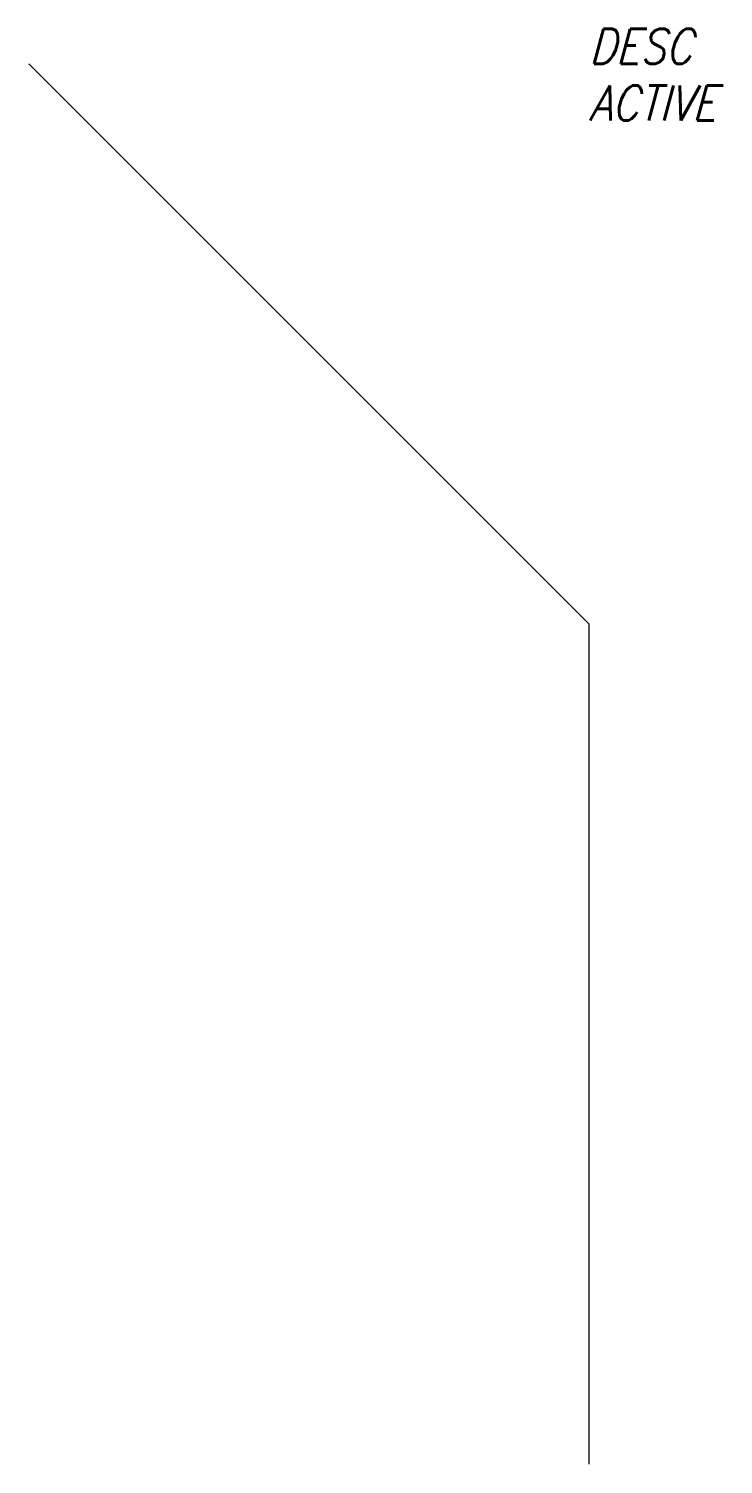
# Model space of a CAD drawing. Extents: x -2 to 0.48, y -5 to 0.12.
import ezdxf

# ---------------------------------------------------------------- set-up
doc = ezdxf.new("R2010")
doc.units = 0
doc.header["$MEASUREMENT"] = 0
doc.styles.add('Romss2', font='romans.shx', dxfattribs={"width": 0.85, "oblique": 15})

msp = doc.modelspace()

# ---------------------------------------------------------------- linework, layer by layer
for q in [(-2, 0), (0, -5)]:
    msp.add_line((0, -2), q)

# ---------------------------------------------------------------- texts
at = {"style": 'Romss2', "oblique": 15, "width": 0.85, "flags": 9}
for tag, p in [('DESC', (0, 0)), ('ACTIVE', (0, -0.2024))]:
    msp.add_attdef(tag, p, '', height=0.125, dxfattribs=at)

doc.saveas('drawing.dxf')
